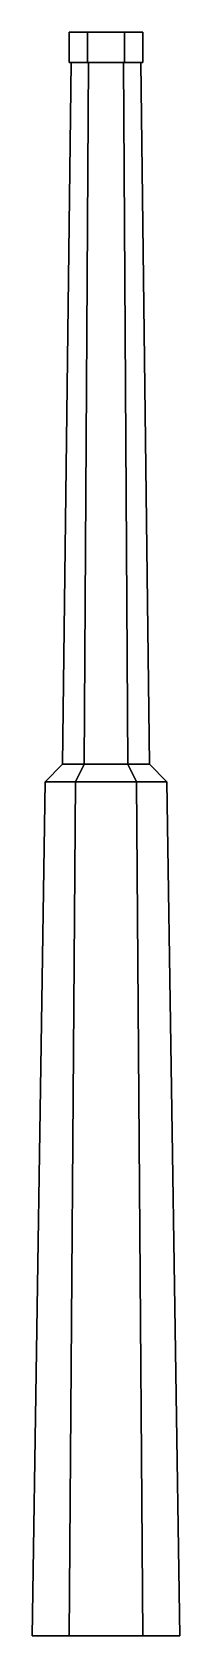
# Model space of a CAD drawing. Extents: x -0.17 to 0.17, y 0 to 3.68.
import ezdxf

# ---------------------------------------------------------------- set-up
doc = ezdxf.new("R2010")
doc.units = 0
doc.layers.add('GUN', color=1, linetype='CONTINUOUS')

msp = doc.modelspace()

# ---------------------------------------------------------------- linework, layer by layer
at = {"layer": 'GUN'}
for points in [[(-0.0425, 3.68, 0.0736), (-0.085, 3.68), (-0.085, 3.61), (-0.0425, 3.61, 0.0736)], [(-0.085, 3.68), (-0.0425, 3.68, -0.0736), (-0.0425, 3.61, -0.0736), (-0.085, 3.61)], [(0.085, 3.68), (-0.085, 3.68), (-0.0425, 3.68, 0.0736), (0.0425, 3.68, 0.0736)], [(0.0425, 3.68, -0.0736), (-0.0425, 3.68, -0.0736), (-0.085, 3.68), (0.085, 3.68)], [(0.0425, 3.68, 0.0736), (-0.0425, 3.68, 0.0736), (-0.0425, 3.61, 0.0736), (0.0425, 3.61, 0.0736)], [(-0.0425, 3.68, -0.0736), (0.0425, 3.68, -0.0736), (0.0425, 3.61, -0.0736), (-0.0425, 3.61, -0.0736)], [(0.085, 3.68), (0.0425, 3.68, 0.0736), (0.0425, 3.61, 0.0736), (0.085, 3.61)], [(0.0425, 3.68, -0.0736), (0.085, 3.68), (0.085, 3.61), (0.0425, 3.61, -0.0736)], [(-0.04, 3.61, 0.0693), (-0.08, 3.61), (-0.1, 2), (-0.05, 2, 0.0866)], [(-0.08, 3.61), (-0.04, 3.61, -0.0693), (-0.05, 2, -0.0866), (-0.1, 2)], [(0.0425, 3.61, 0.0736), (-0.0425, 3.61, 0.0736), (-0.085, 3.61), (0.085, 3.61)], [(0.085, 3.61), (-0.085, 3.61), (-0.0425, 3.61, -0.0736), (0.0425, 3.61, -0.0736)], [(0.04, 3.61, 0.0693), (-0.04, 3.61, 0.0693), (-0.05, 2, 0.0866), (0.05, 2, 0.0866)], [(-0.04, 3.61, -0.0693), (0.04, 3.61, -0.0693), (0.05, 2, -0.0866), (-0.05, 2, -0.0866)], [(0.08, 3.61), (0.04, 3.61, 0.0693), (0.05, 2, 0.0866), (0.1, 2)], [(0.04, 3.61, -0.0693), (0.08, 3.61), (0.1, 2), (0.05, 2, -0.0866)], [(-0.05, 2, 0.0866), (-0.1, 2), (-0.14, 1.96), (-0.07, 1.96, 0.1212)], [(-0.1, 2), (-0.05, 2, -0.0866), (-0.07, 1.96, -0.1212), (-0.14, 1.96)], [(0.05, 2, 0.0866), (-0.05, 2, 0.0866), (-0.07, 1.96, 0.1212), (0.07, 1.96, 0.1212)], [(-0.05, 2, -0.0866), (0.05, 2, -0.0866), (0.07, 1.96, -0.1212), (-0.07, 1.96, -0.1212)], [(0.05, 2, -0.0866), (0.1, 2), (0.14, 1.96), (0.07, 1.96, -0.1212)], [(0.1, 2), (0.05, 2, 0.0866), (0.07, 1.96, 0.1212), (0.14, 1.96)], [(-0.07, 1.96, 0.1212), (-0.14, 1.96), (-0.17, 0), (-0.085, 0, 0.1472)], [(-0.14, 1.96), (-0.07, 1.96, -0.1212), (-0.085, 0, -0.1472), (-0.17, 0)], [(0.07, 1.96, 0.1212), (-0.07, 1.96, 0.1212), (-0.085, 0, 0.1472), (0.085, 0, 0.1472)], [(-0.07, 1.96, -0.1212), (0.07, 1.96, -0.1212), (0.085, 0, -0.1472), (-0.085, 0, -0.1472)], [(0.14, 1.96), (0.07, 1.96, 0.1212), (0.085, 0, 0.1472), (0.17, 0)], [(0.07, 1.96, -0.1212), (0.14, 1.96), (0.17, 0), (0.085, 0, -0.1472)]]:
    msp.add_3dface(points, dxfattribs=at)

doc.saveas('drawing.dxf')
